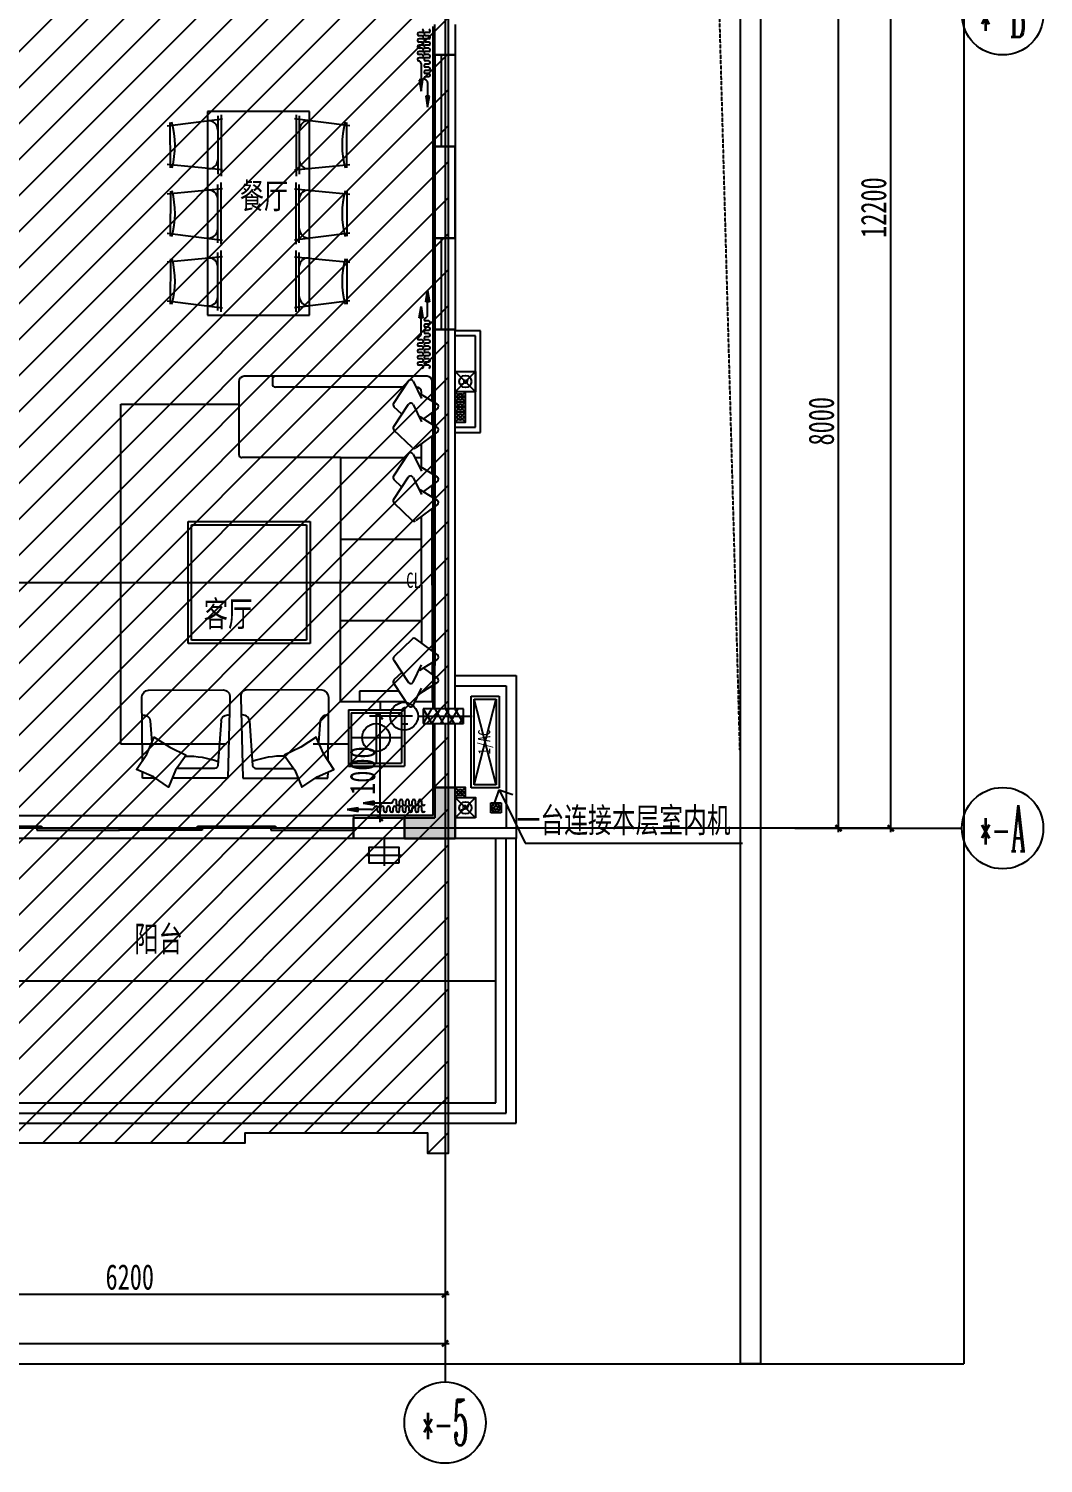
# Model space of a CAD drawing. Extents: x -255202 to 66368, y -6372500 to 603.
# Drawn here: x 36863 to 46839, y -3239196 to -3225095 of the extents above; entities that cross this region are included whole.
import ezdxf
from ezdxf.enums import TextEntityAlignment as Align

# ---------------------------------------------------------------- set-up
doc = ezdxf.new("R2010")
doc.units = 0
doc.header["$LTSCALE"] = 10
doc.header["$MEASUREMENT"] = 0
doc.linetypes.add('__DASH', pattern=[0.35, 0.25, -0.1])
for name, color, linetype in [('A-DIM（轴号轴线尺寸）', 3, 'Continuous'), ('A-MARK（制图符号）', 8, 'Continuous'), ('A-门', 251, 'Continuous'), ('AXIS_TEXT', 7, 'Continuous'), ('DIM【标注】', 149, 'Continuous'), ('L-立面填充1', 253, 'Continuous'), ('院墙（一层看线）', 8, 'Continuous')]:
    doc.layers.add(name, color=color, linetype=linetype)
doc.styles.add('_TCH_AXIS', font='COMPLEX', dxfattribs={"bigfont": 'GBCBIG'})
doc.styles.add('COMPLEX', font='COMPLEX')
doc.styles.add('L~1D$0$_TCH_DIM', font='SIMPLEX', dxfattribs={"bigfont": 'GBCBIG'})
doc.styles.add('L~1D$0$黑体', font='simhei.ttf')
doc.styles.add('L~1Z$0$黑体', font='simhei.ttf')
doc.styles.add('宋体', font='', dxfattribs={"width": 0.8})
doc.styles.add('改L~1D$0$_TCH_DIM', font='SIMPLEX', dxfattribs={"bigfont": 'GBCBIG'})
doc.styles.add('样式222', font='', dxfattribs={"width": 0.7})
doc.styles.add('细黑体', font='', dxfattribs={"width": 0.7})
doc.styles.get('宋体').set_extended_font_data('STXihei')
doc.styles.get('样式222').set_extended_font_data('STXihei')
doc.styles.get('细黑体').set_extended_font_data('STXihei')
doc.dimstyles.new('DK-100', dxfattribs={"dimscale": 100, "dimtxt": 2.5, "dimasz": 0.6, "dimexe": 1, "dimexo": 1, "dimgap": 0.4, "dimtad": 1, "dimdec": 0, "dimrnd": 5, "dimdsep": 46, "dimtxsty": '样式222', "dimblk": 'ARCHTICK', "dimcen": 3, "dimdle": 0.4, "dimclrd": 149, "dimclre": 149, "dimclrt": 149, "dimadec": 0, "dimazin": 0, "dimtfac": 1, "dimtdec": 0, "dimtix": 1, "dimtmove": 2, "dimatfit": 3, "dimldrblk": 'ARCHTICK', "dimfxl": 3, "dimfxlon": 1, "dimtvp": 1, "dimtolj": 1, "dimtzin": 0, "dimarcsym": 0})

# ---------------------------------------------------------------- blocks, each defined once
blk = doc.blocks.new('_AXISO')
blk.add_circle((0, 0), 0.5)
at = {"layer": 'AXIS_TEXT', "style": 'COMPLEX', "width": 1.041667}
blk.add_attdef('A', text='', height=0.56, dxfattribs=at).set_placement((-0.25, -0.28), (0.25, -0.28), align=Align.FIT)
blk = doc.blocks.new('_ArchTick')
at = {"color": 0, "linetype": 'ByBlock', "const_width": 0.4}
blk.add_lwpolyline([(-0.5, -0.5), (0.5, 0.5)], dxfattribs=at)
blk = doc.blocks.new('*D628')
at = {"layer": 'Defpoints', "color": 0, "transparency": 16777216}
for p in [(30580, -13515), (54780, -13515), (54780, -14758)]:
    blk.add_point(p, dxfattribs=at)
at = {"layer": 'DIM【标注】', "color": 149, "lineweight": -2, "transparency": 16777216}
for p, q in [((30580, -14458), (30580, -14858)), ((54780, -14458), (54780, -14858)), ((30540, -14758), (54820, -14758))]:
    blk.add_line(p, q, dxfattribs=at)
at = {"layer": 'DIM【标注】', "color": 149, "lineweight": -2, "transparency": 16777216, "xscale": 60, "yscale": 60, "zscale": 60, "rotation": 180}
blk.add_blockref('_ArchTick', (30580, -14758), dxfattribs=at)
at = {"layer": 'DIM【标注】', "color": 149, "lineweight": -2, "transparency": 16777216, "xscale": 60, "yscale": 60, "zscale": 60}
blk.add_blockref('_ArchTick', (54780, -14758), dxfattribs=at)
at = {"layer": 'DIM【标注】', "color": 149, "transparency": 16777216, "insert": (42680, -14590), "char_height": 250, "attachment_point": 5, "style": '样式222'}
blk.add_mtext('\\A1;24200', dxfattribs=at)
blk = doc.blocks.new('*D632')
at = {"layer": 'Defpoints', "color": 0, "transparency": 16777216}
for p in [(48580, -13515), (54780, -13515), (54780, -14276)]:
    blk.add_point(p, dxfattribs=at)
at = {"layer": 'DIM【标注】', "color": 149, "lineweight": -2, "transparency": 16777216}
for p, q in [((48580, -13976), (48580, -14376)), ((54780, -13976), (54780, -14376)), ((48540, -14276), (54820, -14276))]:
    blk.add_line(p, q, dxfattribs=at)
at = {"layer": 'DIM【标注】', "color": 149, "lineweight": -2, "transparency": 16777216, "xscale": 60, "yscale": 60, "zscale": 60, "rotation": 180}
blk.add_blockref('_ArchTick', (48580, -14276), dxfattribs=at)
at = {"layer": 'DIM【标注】', "color": 149, "lineweight": -2, "transparency": 16777216, "xscale": 60, "yscale": 60, "zscale": 60}
blk.add_blockref('_ArchTick', (54780, -14276), dxfattribs=at)
at = {"layer": 'DIM【标注】', "color": 149, "transparency": 16777216, "insert": (51680, -14107), "char_height": 250, "attachment_point": 5, "style": '样式222'}
blk.add_mtext('\\A1;6200', dxfattribs=at)
blk = doc.blocks.new('*D633')
at = {"layer": 'Defpoints', "color": 0, "transparency": 16777216}
for p in [(58218, 2506), (59162, 2506), (58218, -9694)]:
    blk.add_point(p, dxfattribs=at)
at = {"layer": 'DIM【标注】', "color": 149, "lineweight": -2, "transparency": 16777216}
for p, q in [((59162, -9734), (59162, 2546)), ((58862, 2506), (59262, 2506)), ((58862, -9694), (59262, -9694))]:
    blk.add_line(p, q, dxfattribs=at)
at = {"layer": 'DIM【标注】', "color": 149, "lineweight": -2, "transparency": 16777216, "xscale": 60, "yscale": 60, "zscale": 60}
for p, rotation in [((59162, 2506), 90), ((59162, -9694), 270)]:
    blk.add_blockref('_ArchTick', p, dxfattribs=dict(at, rotation=rotation))
at = {"layer": 'DIM【标注】', "color": 149, "transparency": 16777216, "insert": (58994, -3594), "char_height": 250, "attachment_point": 5, "rotation": 90, "style": '样式222'}
blk.add_mtext('\\A1;12200', dxfattribs=at)
blk = doc.blocks.new('*D634')
at = {"layer": 'Defpoints', "color": 0, "transparency": 16777216}
for p in [(58218, -1694), (58648, -1694), (58218, -9694)]:
    blk.add_point(p, dxfattribs=at)
at = {"layer": 'DIM【标注】', "color": 149, "lineweight": -2, "transparency": 16777216}
for p, q in [((58648, -9734), (58648, -1654)), ((58348, -1694), (58748, -1694)), ((58348, -9694), (58748, -9694))]:
    blk.add_line(p, q, dxfattribs=at)
at = {"layer": 'DIM【标注】', "color": 149, "lineweight": -2, "transparency": 16777216, "xscale": 60, "yscale": 60, "zscale": 60}
for p, rotation in [((58648, -1694), 90), ((58648, -9694), 270)]:
    blk.add_blockref('_ArchTick', p, dxfattribs=dict(at, rotation=rotation))
at = {"layer": 'DIM【标注】', "color": 149, "transparency": 16777216, "insert": (58480, -5694), "char_height": 250, "attachment_point": 5, "rotation": 90, "style": '样式222'}
blk.add_mtext('\\A1;8000', dxfattribs=at)
blk = doc.blocks.new('*E641')
blk.add_wipeout([(22.3, -11.7), (22.3, 68.3), (242.3, 68.3), (242.3, -11.7)])
blk = doc.blocks.new('ty')
at = {"layer": 'A-门'}
blk.add_hatch(color=8, dxfattribs=at).paths.add_polyline_path([(54879.7, -9293.9), (54879.7, -9793.9), (54379.7, -9793.9), (54379.7, -9593.9), (54679.7, -9593.9), (54679.7, -9293.9)])
at = {"color": 8, "linetype": '__DASH'}
blk.add_line((57679.7, -8927), (57384.6, 1697.8), dxfattribs=at)
at = {"layer": 'A-MARK（制图符号）', "color": 8}
for p in [(59879.7, 1321.2), (42792.2, -14957.9)]:
    blk.add_line(p, (59879.7, -14957.9), dxfattribs=at)
at = {"layer": 'A-门', "color": 8}
for p, q in [((54779.7, 4262.6), (54779.7, -13753.8)), ((54659.7, -1813.9), (54659.7, -9568.9)), ((54679.8, -2093.9), (54679.8, -1793.9)), ((54879.8, -1793.9), (54879.8, -2093.9)), ((54553.3, -1873.2), (54523.7, -1873.2)), ((54553.3, -1904.3), (54523.7, -1904.3)), ((54553.3, -1935.3), (54523.7, -1935.3)), ((54553.3, -1966.4), (54523.7, -1966.4)), ((54618.8, -1873.2), (54589.2, -1873.2)), ((54618.8, -1904.3), (54589.2, -1904.3)), ((54618.8, -1935.3), (54589.2, -1935.3)), ((54618.8, -1966.4), (54589.2, -1966.4)), ((54553.3, -1997.4), (54523.7, -1997.4)), ((54553.3, -2028.5), (54523.7, -2028.5)), ((54553.3, -2059.5), (54523.7, -2059.5)), ((54553.3, -2090.6), (54523.7, -2090.6)), ((54618.8, -1997.4), (54589.2, -1997.4)), ((54618.8, -2028.5), (54589.2, -2028.5)), ((54618.8, -2059.5), (54589.2, -2059.5)), ((54618.8, -2090.6), (54589.2, -2090.6)), ((54679.8, -2093.9), (54879.8, -2093.9)), ((54879.8, -2093.9), (54679.8, -2093.9)), ((54553.3, -2121.6), (54523.7, -2121.6)), ((54543.6, -2179.1), (54543.6, -2448.9)), ((54618.8, -2121.6), (54589.2, -2121.6)), ((54618.8, -2152.7), (54589.2, -2152.7)), ((54618.8, -2183.7), (54589.2, -2183.7)), ((54618.8, -2214.8), (54589.2, -2214.8)), ((54618.8, -2245.8), (54589.2, -2245.8)), ((54526.2, -2339.3), (54543.6, -2448.9)), ((54561.1, -2339.3), (54526.2, -2339.3)), ((54528.5, -2341.3), (54543.6, -2436.2)), ((54558.7, -2341.3), (54528.5, -2341.3)), ((54530.9, -2343.3), (54543.6, -2423.5)), ((54556.4, -2343.3), (54530.9, -2343.3)), ((54533.2, -2345.3), (54543.6, -2410.7)), ((54554, -2345.3), (54533.2, -2345.3)), ((54535.6, -2347.3), (54543.6, -2398)), ((54551.7, -2347.3), (54535.6, -2347.3)), ((54537.9, -2349.3), (54543.6, -2385.3)), ((54549.3, -2349.3), (54537.9, -2349.3)), ((54540.2, -2351.3), (54543.6, -2372.5)), ((54547, -2351.3), (54540.2, -2351.3)), ((54542.6, -2353.3), (54543.6, -2359.8)), ((54544.6, -2353.3), (54542.6, -2353.3)), ((54543.6, -2448.9), (54561.1, -2339.3)), ((54543.6, -2436.2), (54558.7, -2341.3)), ((54543.6, -2423.5), (54556.4, -2343.3)), ((54543.6, -2410.7), (54554, -2345.3)), ((54543.6, -2398), (54551.7, -2347.3)), ((54543.6, -2385.3), (54549.3, -2349.3)), ((54543.6, -2372.5), (54547, -2351.3)), ((54543.6, -2359.8), (54544.6, -2353.3)), ((54618.8, -2276.9), (54589.2, -2276.9)), ((54618.8, -2307.9), (54589.2, -2307.9)), ((54608.1, -2365.2), (54608.1, -2514)), ((54590.7, -2497.6), (54608.1, -2607.2)), ((54625.5, -2497.6), (54590.7, -2497.6)), ((54593, -2499.6), (54608.1, -2594.5)), ((54623.2, -2499.6), (54593, -2499.6)), ((54595.3, -2501.6), (54608.1, -2581.8)), ((54620.8, -2501.6), (54595.3, -2501.6)), ((54597.7, -2503.6), (54608.1, -2569)), ((54618.5, -2503.6), (54597.7, -2503.6)), ((54600, -2505.6), (54608.1, -2556.3)), ((54616.1, -2505.6), (54600, -2505.6)), ((54602.4, -2507.6), (54608.1, -2543.6)), ((54613.8, -2507.6), (54602.4, -2507.6)), ((54604.7, -2509.6), (54608.1, -2530.8)), ((54611.5, -2509.6), (54604.7, -2509.6)), ((54607.1, -2511.6), (54608.1, -2518.1)), ((54609.1, -2511.6), (54607.1, -2511.6)), ((54608.1, -2607.2), (54625.5, -2497.6)), ((54608.1, -2594.5), (54623.2, -2499.6)), ((54608.1, -2581.8), (54620.8, -2501.6)), ((54608.1, -2569), (54618.5, -2503.6)), ((54608.1, -2556.3), (54616.1, -2505.6)), ((54608.1, -2543.6), (54613.8, -2507.6)), ((54608.1, -2530.8), (54611.5, -2509.6)), ((54608.1, -2518.1), (54609.1, -2511.6)), ((52445.9, -2650.4), (52445.9, -4650.4)), ((53445.9, -2650.4), (52445.9, -2650.4)), ((53445.9, -4650.4), (53445.9, -2650.4)), ((52049, -2789.8), (52592.8, -2721.5)), ((52079.2, -3202.1), (52077.2, -2757.9)), ((52545.9, -2693.6), (52545.9, -3266)), ((52577.2, -2682.1), (52577.2, -3285.3)), ((53842.8, -2789.8), (53299, -2721.5)), ((53314.7, -2682.1), (53314.7, -3285.3)), ((53345.9, -2693.6), (53345.9, -3266)), ((53812.6, -3202.1), (53814.7, -2757.9)), ((54679.8, -2993.9), (54879.8, -2993.9)), ((54879.8, -2993.9), (54679.8, -2993.9)), ((54679.8, -2993.9), (54679.8, -3893.9)), ((54879.8, -2993.9), (54879.8, -2993.9)), ((54879.8, -3893.9), (54879.8, -2993.9)), ((52592.8, -3223.7), (52049, -3170.7)), ((53299, -3223.7), (53842.8, -3170.7)), ((52545.9, -3940.4), (52545.9, -3368)), ((52577.2, -3951.9), (52577.2, -3348.8)), ((53314.7, -3951.9), (53314.7, -3348.8)), ((53345.9, -3940.4), (53345.9, -3368)), ((52592.8, -3410.4), (52049, -3463.3)), ((52079.2, -3432), (52077.2, -3876.1)), ((53299, -3410.4), (53842.8, -3463.3)), ((53812.6, -3432), (53814.7, -3876.1)), ((52049, -3844.2), (52592.8, -3912.6)), ((53842.8, -3844.2), (53299, -3912.6)), ((54679.8, -3893.9), (54879.8, -3893.9)), ((52592.8, -4077), (52049, -4130)), ((52545.9, -4607.1), (52545.9, -4034.7)), ((52577.2, -4618.6), (52577.2, -4015.5)), ((53299, -4077), (53842.8, -4130)), ((53314.7, -4618.6), (53314.7, -4015.5)), ((53345.9, -4607.1), (53345.9, -4034.7)), ((52079.2, -4098.6), (52077.2, -4542.8)), ((53812.6, -4098.6), (53814.7, -4542.8)), ((52049, -4510.9), (52592.8, -4579.2)), ((53842.8, -4510.9), (53299, -4579.2)), ((54590.7, -4518.9), (54608.1, -4409.3)), ((54593, -4516.9), (54608.1, -4422.1)), ((54595.3, -4514.9), (54608.1, -4434.8)), ((54597.7, -4512.9), (54608.1, -4447.5)), ((54600, -4510.9), (54608.1, -4460.3)), ((54616.1, -4510.9), (54600, -4510.9)), ((54602.4, -4508.9), (54608.1, -4473)), ((54613.8, -4508.9), (54602.4, -4508.9)), ((54604.7, -4506.9), (54608.1, -4485.7)), ((54611.5, -4506.9), (54604.7, -4506.9)), ((54607.1, -4504.9), (54608.1, -4498.5)), ((54609.1, -4504.9), (54607.1, -4504.9)), ((54608.1, -4409.3), (54625.5, -4518.9)), ((54608.1, -4422.1), (54623.2, -4516.9)), ((54608.1, -4434.8), (54620.8, -4514.9)), ((54608.1, -4447.5), (54618.5, -4512.9)), ((54608.1, -4460.3), (54616.1, -4510.9)), ((54608.1, -4473), (54613.8, -4508.9)), ((54608.1, -4485.7), (54611.5, -4506.9)), ((54608.1, -4498.5), (54609.1, -4504.9)), ((54608.1, -4651.4), (54608.1, -4502.6)), ((52445.9, -4650.4), (53445.9, -4650.4)), ((54526.2, -4677.2), (54543.6, -4567.6)), ((54528.5, -4675.2), (54543.6, -4580.4)), ((54530.9, -4673.2), (54543.6, -4593.1)), ((54533.2, -4671.2), (54543.6, -4605.8)), ((54535.6, -4669.2), (54543.6, -4618.6)), ((54537.9, -4667.2), (54543.6, -4631.3)), ((54540.2, -4665.2), (54543.6, -4644)), ((54543.6, -4837.5), (54543.6, -4567.6)), ((54543.6, -4567.6), (54561.1, -4677.2)), ((54543.6, -4580.4), (54558.7, -4675.2)), ((54543.6, -4593.1), (54556.4, -4673.2)), ((54543.6, -4605.8), (54554, -4671.2)), ((54543.6, -4618.6), (54551.7, -4669.2)), ((54543.6, -4631.3), (54549.3, -4667.2)), ((54543.6, -4644), (54547, -4665.2)), ((54625.5, -4518.9), (54590.7, -4518.9)), ((54623.2, -4516.9), (54593, -4516.9)), ((54620.8, -4514.9), (54595.3, -4514.9)), ((54618.5, -4512.9), (54597.7, -4512.9)), ((54561.1, -4677.2), (54526.2, -4677.2)), ((54558.7, -4675.2), (54528.5, -4675.2)), ((54556.4, -4673.2), (54530.9, -4673.2)), ((54554, -4671.2), (54533.2, -4671.2)), ((54551.7, -4669.2), (54535.6, -4669.2)), ((54549.3, -4667.2), (54537.9, -4667.2)), ((54547, -4665.2), (54540.2, -4665.2)), ((54542.6, -4663.2), (54543.6, -4656.8)), ((54544.6, -4663.2), (54542.6, -4663.2)), ((54543.6, -4656.8), (54544.6, -4663.2)), ((54618.8, -4708.6), (54589.2, -4708.6)), ((54618.8, -4739.7), (54589.2, -4739.7)), ((54618.8, -4770.7), (54589.2, -4770.7)), ((54679.7, -4793.9), (54679.7, -4783.9)), ((54679.7, -4783.9), (54679.7, -5293.9)), ((54879.7, -4793.9), (54679.7, -4793.9)), ((54679.7, -4793.9), (54879.7, -4793.9)), ((54679.8, -4793.9), (54879.8, -4793.9)), ((54879.7, -7993.9), (54879.7, -4783.9)), ((54879.7, -4783.9), (54879.7, -4783.9)), ((54879.7, -4783.9), (54879.7, -4793.9)), ((54553.3, -4894.9), (54523.7, -4894.9)), ((54553.3, -4926), (54523.7, -4926)), ((54618.8, -4801.8), (54589.2, -4801.8)), ((54618.8, -4832.8), (54589.2, -4832.8)), ((54618.8, -4863.9), (54589.2, -4863.9)), ((54618.8, -4894.9), (54589.2, -4894.9)), ((54618.8, -4926), (54589.2, -4926)), ((55129.6, -4803.9), (54879.6, -4803.9)), ((55079.6, -4853.9), (54879.6, -4853.9)), ((55079.6, -5753.9), (55079.6, -4853.9)), ((55129.6, -5803.9), (55129.6, -4803.9)), ((54553.3, -4957), (54523.7, -4957)), ((54553.3, -4988.1), (54523.7, -4988.1)), ((54553.3, -5019.1), (54523.7, -5019.1)), ((54553.3, -5050.2), (54523.7, -5050.2)), ((54618.8, -4957), (54589.2, -4957)), ((54618.8, -4988.1), (54589.2, -4988.1)), ((54618.8, -5019.1), (54589.2, -5019.1)), ((54618.8, -5050.2), (54589.2, -5050.2)), ((54553.3, -5081.2), (54523.7, -5081.2)), ((54553.3, -5112.3), (54523.7, -5112.3)), ((54553.3, -5143.3), (54523.7, -5143.3)), ((54618.8, -5081.2), (54589.2, -5081.2)), ((54618.8, -5112.3), (54589.2, -5112.3)), ((54618.8, -5143.3), (54589.2, -5143.3)), ((55079.6, -5203.9), (54879.6, -5403.9)), ((54879.6, -5203.9), (55079.6, -5403.9)), ((52753.2, -5302), (52753.2, -6022)), ((54603.3, -5252), (52803.2, -5252)), ((53082.2, -5282), (53082.2, -5328)), ((54380.8, -5358), (53112.2, -5358)), ((54274.9, -5516.3), (54421.5, -5297.1)), ((54466.7, -5301.4), (54547.4, -5469.6)), ((54497.4, -5358), (54493.8, -5358)), ((54653.3, -5494.3), (54653.3, -5302)), ((54679.7, -5293.9), (54679.7, -8093.9)), ((54532.7, -5419.8), (54702.7, -5524.8)), ((54547.4, -5428.9), (54547.4, -5408)), ((54879.6, -5403.9), (54979.6, -5503.9)), ((54979.6, -5403.9), (54879.6, -5503.9)), ((51592.3, -8867.8), (51592.3, -5526.6)), ((51592.3, -5526.6), (52753.2, -5526.6)), ((54274.9, -5745.5), (54421.5, -5526.3)), ((54354.8, -5626), (54277.7, -5551)), ((54466.7, -5530.6), (54547.4, -5698.7)), ((54705.3, -5568.1), (54566.9, -5670.1)), ((54653.3, -5723.4), (54653.3, -5606.4)), ((54653.3, -5723.4), (54653.3, -5609.3)), ((54879.6, -5503.9), (54979.6, -5603.9)), ((54979.6, -5503.9), (54879.6, -5603.9)), ((54879.6, -5603.9), (54979.6, -5703.9)), ((54979.6, -5603.9), (54879.6, -5703.9)), ((54456, -5953.5), (54277.7, -5780.2)), ((54532.7, -5649), (54702.7, -5754)), ((54879.6, -5753.9), (55079.6, -5753.9)), ((54705.3, -5797.2), (54490.9, -5955.3)), ((54547.4, -6144.4), (54547.4, -5913.6)), ((54653.3, -6209.8), (54653.3, -5835.6)), ((54879.6, -5803.9), (55129.6, -5803.9)), ((53753.3, -6052), (52783.2, -6052)), ((53753.3, -6052), (53753.3, -6052)), ((53753.3, -6052), (53753.3, -7252)), ((53753.3, -6052), (54395.2, -6052)), ((54274.9, -6231.8), (54421.5, -6012.6)), ((54466.7, -6016.9), (54547.4, -6185.1)), ((54483.5, -6052), (54547.4, -6052)), ((54532.7, -6135.3), (54702.7, -6240.3)), ((54274.9, -6461), (54421.5, -6241.8)), ((54354.8, -6341.5), (54277.7, -6266.5)), ((54466.7, -6246.1), (54547.4, -6414.2)), ((54705.3, -6283.6), (54566.9, -6385.6)), ((54653.3, -6438.9), (54653.3, -6324.8)), ((54532.7, -6364.5), (54702.7, -6469.5)), ((54456, -6669), (54277.7, -6495.7)), ((54705.3, -6512.7), (54490.9, -6670.8)), ((54653.3, -7304.9), (54653.3, -6551)), ((52253.3, -7879.7), (52253.3, -6679.7)), ((52253.3, -6679.7), (53453.3, -6679.7)), ((52287.6, -7845.4), (52287.6, -6713.9)), ((52287.6, -6713.9), (53419, -6713.9)), ((53419, -6713.9), (53419, -7845.4)), ((53453.3, -6679.7), (53453.3, -7879.7)), ((54547.4, -7304.9), (54547.4, -6629.1)), ((53753.3, -6852), (54547.4, -6852)), ((48783.4, -7279.7), (54500.5, -7279.7)), ((53753.3, -8452), (53753.3, -7252)), ((54547.4, -7304.9), (54547.4, -7874.9)), ((54653.3, -7304.9), (54653.3, -7952.9)), ((53753.3, -7652), (54547.4, -7652)), ((53453.3, -7879.7), (52253.3, -7879.7)), ((53419, -7845.4), (52287.6, -7845.4)), ((54456, -7835), (54277.7, -8008.3)), ((54705.3, -7991.2), (54490.9, -7833.2)), ((54532.7, -8139.5), (54702.7, -8034.5)), ((54879.7, -9793.9), (54879.7, -7993.9)), ((54274.9, -8043), (54421.5, -8262.2)), ((54354.8, -8162.5), (54277.7, -8237.5)), ((54466.7, -8257.9), (54547.4, -8089.8)), ((54705.3, -8220.4), (54566.9, -8118.4)), ((54653.3, -8065), (54653.3, -8179.2)), ((54679.7, -9593.9), (54679.7, -8093.9)), ((54274.9, -8272.2), (54421.5, -8491.3)), ((54466.7, -8487.1), (54547.4, -8318.9)), ((54532.7, -8368.7), (54702.7, -8263.7)), ((54653.3, -8294.2), (54653.3, -8452)), ((54879.7, -8193.9), (55479.7, -8193.9)), ((54879.7, -8293.9), (55379.7, -8293.9)), ((55379.7, -8293.9), (55379.6, -9693.9)), ((55479.7, -8193.9), (55479.6, -9793.9)), ((51803.8, -9031.2), (51798.5, -8408.3)), ((51862.7, -8336.5), (52599.1, -8335.3)), ((52663.6, -8408.4), (52643.6, -9201.3)), ((52770.6, -8408.4), (52790.6, -9201.3)), ((53571.5, -8336.5), (52835.1, -8335.3)), ((53630.3, -9031.2), (53635.7, -8408.3)), ((54397.8, -8452), (53753.3, -8452)), ((54314.3, -8346.1), (53938.6, -8346.1)), ((53938.6, -8346.1), (53938.6, -8452)), ((54143.3, -8452), (54143.3, -8530.3)), ((54653.3, -8452), (54483.5, -8452)), ((55036.4, -9297), (55036.4, -8397)), ((55036.4, -8397), (55312.4, -8397)), ((55066.4, -9267), (55066.4, -8427)), ((55066.4, -8427), (55282.4, -8427)), ((55282.4, -9267), (55066.4, -8427)), ((55066.4, -9267), (55282.4, -8427)), ((55282.4, -8427), (55282.4, -9267)), ((55312.4, -8397), (55312.4, -9297)), ((53829.1, -8530.3), (54379.7, -8530.3)), ((53829.1, -8531.7), (53829.1, -9083.7)), ((53856.6, -8559.2), (54352.1, -8559.2)), ((53856.6, -8559.2), (53856.6, -9056.1)), ((54461.4, -8593.9), (54038.6, -8593.9)), ((54104.4, -9045.9), (54104.4, -8561.1)), ((54138.6, -8553.9), (54138.6, -9633.9)), ((54352.1, -8559.2), (54352.1, -9056.1)), ((54379.7, -8530.3), (54379.7, -9083.7)), ((51881.6, -8639.4), (51897.6, -8852.7)), ((52577.7, -8637.9), (52546.3, -9078.5)), ((52856.5, -8637.9), (52887.9, -9078.5)), ((53552.6, -8639.4), (53536.6, -8852.7)), ((52632.2, -8867.8), (51592.3, -8867.8)), ((53829.1, -8867.8), (53481.7, -8867.8)), ((53859.1, -8803.4), (54343.9, -8803.4)), ((51805.3, -9202.2), (51804.8, -9141.4)), ((52514.1, -9106.1), (52141.4, -9106.6)), ((52920.1, -9106.1), (53292.8, -9106.6)), ((53628.9, -9202.2), (53629.4, -9141.4)), ((53829.1, -9083.7), (54379.7, -9083.7)), ((53856.6, -9056.1), (54352.1, -9056.1)), ((51932.8, -9202.1), (51805.3, -9202.2)), ((52643.6, -9201.3), (52097.7, -9201.9)), ((52643.6, -9201.3), (52643.6, -9201.3)), ((52790.6, -9201.3), (52790.6, -9201.3)), ((52790.6, -9201.3), (53336.5, -9201.9)), ((53501.4, -9202.1), (53628.9, -9202.2)), ((54879.7, -9293.9), (54679.7, -9293.9)), ((54679.7, -9293.9), (54679.7, -9593.9)), ((54679.7, -9593.9), (54679.7, -9293.9)), ((54679.7, -9293.9), (54879.7, -9293.9)), ((54879.7, -9793.9), (54879.7, -9293.9)), ((54879.7, -9293.9), (54879.7, -9793.9)), ((54879.7, -9293.9), (54979.7, -9393.9)), ((54979.7, -9293.9), (54879.7, -9393.9)), ((54879.7, -9293.9), (54979.7, -9393.9)), ((54979.7, -9293.9), (54879.7, -9393.9)), ((55312.4, -9297), (55036.4, -9297)), ((55282.4, -9267), (55066.4, -9267)), ((54084.2, -9429.4), (53974.6, -9446.9)), ((54244.4, -9446.9), (53974.6, -9446.9)), ((53974.6, -9446.9), (54084.2, -9464.3)), ((54082.2, -9431.8), (53987.3, -9446.9)), ((53987.3, -9446.9), (54082.2, -9462)), ((54080.2, -9434.1), (54000, -9446.9)), ((54000, -9446.9), (54080.2, -9459.6)), ((54078.2, -9436.5), (54012.8, -9446.9)), ((54012.8, -9446.9), (54078.2, -9457.3)), ((54076.2, -9438.8), (54025.5, -9446.9)), ((54025.5, -9446.9), (54076.2, -9454.9)), ((54074.2, -9441.2), (54038.3, -9446.9)), ((54038.3, -9446.9), (54074.2, -9452.6)), ((54072.2, -9443.5), (54051, -9446.9)), ((54051, -9446.9), (54072.2, -9450.3)), ((54070.2, -9445.9), (54063.7, -9446.9)), ((54063.7, -9446.9), (54070.2, -9447.9)), ((54070.2, -9447.9), (54070.2, -9445.9)), ((54072.2, -9450.3), (54072.2, -9443.5)), ((54074.2, -9452.6), (54074.2, -9441.2)), ((54076.2, -9454.9), (54076.2, -9438.8)), ((54078.2, -9457.3), (54078.2, -9436.5)), ((54080.2, -9459.6), (54080.2, -9434.1)), ((54082.2, -9462), (54082.2, -9431.8)), ((54084.2, -9464.3), (54084.2, -9429.4)), ((54301.9, -9456.5), (54301.9, -9427)), ((54332.9, -9456.5), (54332.9, -9427)), ((54364, -9456.5), (54364, -9427)), ((54395, -9456.5), (54395, -9427)), ((54426.1, -9456.5), (54426.1, -9427)), ((54457.1, -9456.5), (54457.1, -9427)), ((54488.2, -9456.5), (54488.2, -9427)), ((54519.2, -9456.5), (54519.2, -9427)), ((54550.3, -9456.5), (54550.3, -9427)), ((55079.7, -9393.9), (54879.7, -9593.9)), ((54879.7, -9393.9), (55079.7, -9593.9)), ((55079.7, -9393.9), (54879.7, -9593.9)), ((54879.7, -9393.9), (55079.7, -9593.9)), ((55230.5, -9544.1), (55230.5, -9444.1)), ((55230.5, -9444.1), (55330.5, -9444.1)), ((55266.6, -9452.5), (55312.3, -9318.6)), ((55312.3, -9318.6), (55446.1, -9364.3)), ((55312.3, -9318.6), (55400.4, -9498.2)), ((55330.5, -9444.1), (55330.5, -9544.1)), ((53879.7, -9573.9), (49279.7, -9573.9)), ((53925.9, -9493.9), (53816.3, -9511.4)), ((53816.3, -9511.4), (53925.9, -9528.8)), ((53923.9, -9496.3), (53829, -9511.4)), ((53829, -9511.4), (53923.9, -9526.4)), ((53921.9, -9498.6), (53841.7, -9511.4)), ((53841.7, -9511.4), (53921.9, -9524.1)), ((53919.9, -9500.9), (53854.5, -9511.4)), ((53854.5, -9511.4), (53919.9, -9521.8)), ((53917.9, -9503.3), (53867.2, -9511.4)), ((53867.2, -9511.4), (53917.9, -9519.4)), ((53879.7, -9568.9), (53879.7, -9793.9)), ((54659.7, -9568.9), (53879.7, -9568.9)), ((53915.9, -9505.6), (53880, -9511.4)), ((53880, -9511.4), (53915.9, -9517.1)), ((53913.9, -9508), (53892.7, -9511.4)), ((53892.7, -9511.4), (53913.9, -9514.7)), ((53911.9, -9510.3), (53905.4, -9511.4)), ((53905.4, -9511.4), (53911.9, -9512.4)), ((54058.3, -9511.4), (53909.5, -9511.4)), ((53911.9, -9512.4), (53911.9, -9510.3)), ((53913.9, -9514.7), (53913.9, -9508)), ((53915.9, -9517.1), (53915.9, -9505.6)), ((53917.9, -9519.4), (53917.9, -9503.3)), ((53919.9, -9521.8), (53919.9, -9500.9)), ((53921.9, -9524.1), (53921.9, -9498.6)), ((53923.9, -9526.4), (53923.9, -9496.3)), ((53925.9, -9528.8), (53925.9, -9493.9)), ((54115.6, -9522), (54115.6, -9492.5)), ((54146.6, -9522), (54146.6, -9492.5)), ((54177.7, -9522), (54177.7, -9492.5)), ((54208.7, -9522), (54208.7, -9492.5)), ((54239.8, -9522), (54239.8, -9492.5)), ((54270.8, -9522), (54270.8, -9492.5)), ((54301.9, -9522), (54301.9, -9492.5)), ((54332.9, -9522), (54332.9, -9492.5)), ((54364, -9522), (54364, -9492.5)), ((54395, -9522), (54395, -9492.5)), ((54426.1, -9522), (54426.1, -9492.5)), ((54457.1, -9522), (54457.1, -9492.5)), ((54488.2, -9522), (54488.2, -9492.5)), ((54519.2, -9522), (54519.2, -9492.5)), ((54550.3, -9522), (54550.3, -9492.5)), ((55330.5, -9544.1), (55230.5, -9544.1)), ((55240.9, -9493.9), (55271.6, -9493.9)), ((55252.3, -9466.6), (55274, -9488.3)), ((55252.3, -9521.3), (55274, -9499.6)), ((55279.7, -9455.2), (55279.7, -9485.9)), ((55279.7, -9532.6), (55279.7, -9501.9)), ((55307, -9466.6), (55285.3, -9488.3)), ((55307, -9521.3), (55285.3, -9499.6)), ((55318.4, -9493.9), (55287.7, -9493.9)), ((55400.4, -9498.2), (55568.1, -9839.9)), ((59161.7, -9693.9), (25966, -9693.9)), ((50046.3, -9673.1), (50813, -9673.1)), ((50813, -9693.9), (50046.3, -9693.9)), ((50767, -9693.9), (50767, -9714.8)), ((51579.7, -9693.9), (50767, -9693.9)), ((50767, -9714.8), (51579.7, -9714.8)), ((50813, -9673.1), (50813, -9693.9)), ((51579.7, -9714.8), (51579.7, -9693.9)), ((51579.7, -9693.9), (52392.3, -9693.9)), ((51579.7, -9714.8), (51579.7, -9693.9)), ((52392.3, -9714.8), (51579.7, -9714.8)), ((52346.3, -9693.9), (52346.3, -9673.1)), ((52346.3, -9673.1), (53113, -9673.1)), ((53113, -9693.9), (52346.3, -9693.9)), ((52392.3, -9693.9), (52392.3, -9714.8)), ((53067, -9693.9), (53067, -9714.8)), ((53879.7, -9693.9), (53067, -9693.9)), ((53067, -9714.8), (53879.7, -9714.8)), ((53113, -9673.1), (53113, -9693.9)), ((53879.7, -9793.9), (53879.7, -9593.9)), ((53879.7, -9593.9), (54679.7, -9593.9)), ((53879.7, -9714.8), (53879.7, -9693.9)), ((54461.4, -9593.9), (54038.6, -9593.9)), ((54679.7, -9593.9), (54379.7, -9593.9)), ((54379.7, -9593.9), (54379.7, -9793.9)), ((54379.7, -9793.9), (54379.7, -9593.9)), ((54379.7, -9593.9), (54679.7, -9593.9)), ((55379.6, -9693.9), (54879.7, -9693.9)), ((53879.7, -9793.9), (49279.7, -9793.9)), ((54879.7, -9793.9), (53879.7, -9793.9)), ((54232.2, -9793.9), (54127.2, -9793.9)), ((54179.7, -9793.9), (54179.7, -10063.9)), ((54379.7, -9793.9), (54879.7, -9793.9)), ((54879.7, -9793.9), (54379.7, -9793.9)), ((55479.6, -9793.9), (54879.7, -9793.9)), ((55279.7, -12393.9), (55279.7, -9793.9)), ((55379.7, -12493.9), (55379.7, -9793.9)), ((55479.7, -12593.9), (55479.7, -9793.9)), ((55568.1, -9839.9), (57704.5, -9839.9)), ((53999.7, -9958.9), (54359.7, -9958.9)), ((44579.7, -11193.9), (55279.7, -11193.9)), ((48679.7, -12393.9), (55279.7, -12393.9)), ((48679.7, -12493.9), (55379.7, -12493.9)), ((54779.7, -12510.8), (54779.7, -15137)), ((48679.7, -12593.9), (55479.7, -12593.9))]:
    blk.add_line(p, q, dxfattribs=at)
at = {"layer": 'A-门', "color": 8, "extrusion": (0, 0, -1)}
for p, q in [((54679.8, -2093.9), (54679.8, -4793.9)), ((54746.5, -2993.9), (54746.5, -2093.9)), ((54813.1, -2993.9), (54813.1, -2093.9)), ((54879.8, -2093.9), (54879.8, -4793.9)), ((54879.8, -2993.9), (54679.8, -2993.9)), ((54879.8, -3893.9), (54679.8, -3893.9)), ((54746.5, -4793.9), (54746.5, -3893.9)), ((54813.1, -4793.9), (54813.1, -3893.9)), ((54879.8, -4793.9), (54679.8, -4793.9))]:
    blk.add_line(p, q, dxfattribs=at)
at = {"layer": 'A-门', "color": 8}
for points in [[(55079.6, -5403.9), (54879.6, -5403.9), (54879.6, -5203.9), (55079.6, -5203.9)], [(54879.6, -5503.9), (54979.6, -5503.9), (54979.6, -5403.9), (54879.6, -5403.9)], [(54879.6, -5603.9), (54979.6, -5603.9), (54979.6, -5503.9), (54879.6, -5503.9)], [(54879.6, -5703.9), (54979.6, -5703.9), (54979.6, -5603.9), (54879.6, -5603.9)], [(54879.7, -9393.9), (54979.7, -9393.9), (54979.7, -9293.9), (54879.7, -9293.9)], [(54879.7, -9393.9), (54979.7, -9393.9), (54979.7, -9293.9), (54879.7, -9293.9)], [(55079.7, -9593.9), (54879.7, -9593.9), (54879.7, -9393.9), (55079.7, -9393.9)], [(55079.7, -9593.9), (54879.7, -9593.9), (54879.7, -9393.9), (55079.7, -9393.9)], [(54329.7, -10033.9), (54329.7, -9883.9), (54029.7, -9883.9), (54029.7, -10033.9)]]:
    blk.add_lwpolyline(points, close=True, dxfattribs=at)
at = {"layer": 'A-门', "color": 8, "const_width": 24}
for points in [[(54168.6, -8623.9), (54108.6, -8563.9)], [(54108.6, -9563.9), (54168.6, -9623.9)]]:
    blk.add_lwpolyline(points, dxfattribs=at)
at = {"layer": 'A-门', "color": 8}
for points in [[(52235.6, -8974.8), (52130.2, -9122.2), (52061.7, -9290), (51912.3, -9188.1), (51746.5, -9116.1), (51847.6, -8966.3), (51920.4, -8800.9), (52072.9, -8897.1), (52235.6, -8974.8)], [(53198.6, -8974.8), (53304, -9122.2), (53372.5, -9290), (53521.9, -9188.1), (53687.7, -9116.1), (53586.6, -8966.3), (53513.8, -8800.9), (53361.3, -8897.1), (53198.6, -8974.8)]]:
    blk.add_lwpolyline(points, dxfattribs=at)
for centre, radius in [((54979.6, -5303.9), 60), ((54929.6, -5453.9), 30), ((54929.6, -5553.9), 30), ((54929.6, -5653.9), 30), ((54377.3, -8593.6), 136.9), ((54101.5, -8803.5), 136.9), ((54929.7, -9344.1), 30), ((54929.7, -9344.1), 30), ((54979.7, -9493.9), 60), ((54979.7, -9493.9), 60), ((55279.7, -9493.9), 42.2)]:
    blk.add_circle(centre, radius, dxfattribs=at)
for centre, radius, start, end in [((54523.7, -1888.8), 15.5, 89.99865, 269.99865), ((54523.7, -1950.9), 15.5, 89.99865, 269.99865), ((54553.3, -1857.7), 15.5, 269.99865, 89.99865), ((54553.3, -1919.8), 15.5, 269.99865, 89.99865), ((54553.3, -1981.9), 15.5, 269.99865, 89.99865), ((54589.2, -1888.8), 15.5, 89.99865, 269.99865), ((54589.2, -1950.9), 15.5, 89.99865, 269.99865), ((54618.8, -1857.7), 15.5, 269.99865, 89.99865), ((54618.8, -1919.8), 15.5, 269.99865, 89.99865), ((54618.8, -1981.9), 15.5, 269.99865, 89.99865), ((54523.7, -2013), 15.5, 89.99865, 269.99865), ((54523.7, -2075.1), 15.5, 89.99865, 269.99865), ((54553.3, -2044), 15.5, 269.99865, 89.99865), ((54553.3, -2106.1), 15.5, 269.99865, 89.99865), ((54589.2, -2013), 15.5, 89.99865, 269.99865), ((54589.2, -2075.1), 15.5, 89.99865, 269.99865), ((54618.8, -2044), 15.5, 269.99865, 89.99865), ((54618.8, -2106.1), 15.5, 269.99865, 89.99865), ((54523.7, -2137.2), 15.5, 89.99865, 260.40387), ((54516.6, -2179.1), 27, 359.99865, 80.40387), ((54589.2, -2137.2), 15.5, 89.99865, 269.99865), ((54589.2, -2199.3), 15.5, 89.99865, 269.99865), ((54589.2, -2261.4), 15.5, 89.99865, 269.99865), ((54618.8, -2168.2), 15.5, 269.99865, 89.99865), ((54618.8, -2230.3), 15.5, 269.99865, 89.99865), ((54589.2, -2323.5), 15.5, 89.99865, 258.98915), ((54581.1, -2365.2), 27, 359.99865, 78.98915), ((54618.8, -2292.4), 15.5, 269.99865, 89.99865), ((51293, -2983.7), 832, 344.67211, 15.89044), ((52452.2, -2833.6), 93.7, 0, 95.71059), ((53439.7, -2833.6), 93.7, 84.28941, 180), ((54598.8, -2983.7), 832, 164.10956, 195.32789), ((52459.5, -3124.3), 86.4, 258.84673, 358.82053), ((53432.3, -3124.3), 86.4, 181.17947, 281.15327), ((51293, -3650.3), 832, 344.10956, 15.32789), ((52459.5, -3509.7), 86.4, 1.17947, 101.15327), ((53432.3, -3509.7), 86.4, 78.84673, 178.82053), ((54598.8, -3650.3), 832, 164.67211, 195.89044), ((52452.2, -3800.4), 93.7, 264.28941, 0), ((53439.7, -3800.4), 93.7, 180, 275.71059), ((51293, -4317), 832, 344.10956, 15.32789), ((52459.5, -4176.4), 86.4, 1.17947, 101.15327), ((53432.3, -4176.4), 86.4, 78.84673, 178.82053), ((54598.8, -4317), 832, 164.67211, 195.89044), ((52452.2, -4467.1), 93.7, 264.28941, 0), ((52452.2, -4467.1), 93.7, 264.28941, 0), ((53439.7, -4467.1), 93.7, 180, 275.71059), ((54581.1, -4651.4), 27, 281.01085, 0.00135), ((54589.2, -4693.1), 15.5, 101.01085, 270.00135), ((54589.2, -4755.2), 15.5, 90.00135, 270.00135), ((54618.8, -4724.1), 15.5, 270.00135, 90.00135), ((54618.8, -4786.2), 15.5, 270.00135, 90.00135), ((54523.7, -4879.4), 15.5, 99.59613, 270.00135), ((54523.7, -4941.5), 15.5, 90.00135, 270.00135), ((54516.6, -4837.5), 27, 279.59613, 0.00135), ((54553.3, -4910.4), 15.5, 270.00135, 90.00135), ((54589.2, -4817.3), 15.5, 90.00135, 270.00135), ((54589.2, -4879.4), 15.5, 90.00135, 270.00135), ((54589.2, -4941.5), 15.5, 90.00135, 270.00135), ((54618.8, -4848.3), 15.5, 270.00135, 90.00135), ((54618.8, -4910.4), 15.5, 270.00135, 90.00135), ((54523.7, -5003.6), 15.5, 90.00135, 270.00135), ((54523.7, -5065.7), 15.5, 90.00135, 270.00135), ((54553.3, -4972.5), 15.5, 270.00135, 90.00135), ((54553.3, -5034.6), 15.5, 270.00135, 90.00135), ((54589.2, -5003.6), 15.5, 90.00135, 270.00135), ((54589.2, -5065.7), 15.5, 90.00135, 270.00135), ((54618.8, -4972.5), 15.5, 270.00135, 90.00135), ((54618.8, -5034.6), 15.5, 270.00135, 90.00135), ((54523.7, -5127.8), 15.5, 90.00135, 270.00135), ((54553.3, -5096.7), 15.5, 270.00135, 90.00135), ((54553.3, -5158.8), 15.5, 270.00135, 90.00135), ((54589.2, -5127.8), 15.5, 90.00135, 270.00135), ((54618.8, -5096.7), 15.5, 270.00135, 90.00135), ((54618.8, -5158.8), 15.5, 270.00135, 90.00135), ((52803.2, -5302), 50, 90, 180), ((53112.2, -5282), 30, 90, 180), ((53112.2, -5328), 30, 180, 270), ((54442.8, -5312.9), 26.5, 25.64836, 143.57201), ((54497.4, -5408), 50, 0.00009, 90), ((54603.3, -5302), 50, 0, 90), ((54296.2, -5532), 26.5, 143.57201, 225.80111), ((54442.8, -5542), 26.5, 25.64836, 143.57201), ((54688.8, -5547.3), 26.5, 308.39954, 58.30855), ((54296.2, -5761.2), 26.5, 143.57201, 225.80111), ((54688.8, -5776.5), 26.5, 308.39954, 58.30855), ((52783.2, -6022), 30, 180, 270), ((54442.8, -6028.4), 26.5, 25.64836, 143.57201), ((54474.4, -5934.5), 26.5, 225.80111, 308.39954), ((54296.2, -6247.5), 26.5, 143.57201, 225.80111), ((54442.8, -6257.5), 26.5, 25.64836, 143.57201), ((54688.8, -6262.8), 26.5, 308.39954, 58.30855), ((54296.2, -6476.7), 26.5, 143.57201, 225.80111), ((54688.8, -6492), 26.5, 308.39954, 58.30855), ((54474.4, -6650), 26.5, 225.80111, 308.39954), ((54474.4, -7853.9), 26.5, 51.6007, 134.19913), ((54296.2, -8027.3), 26.5, 134.19913, 216.42823), ((54688.8, -8012), 26.5, 301.69169, 51.6007), ((54296.2, -8256.5), 26.5, 134.19913, 216.42823), ((54442.8, -8246.5), 26.5, 216.42823, 334.35189), ((54688.8, -8241.2), 26.5, 301.69169, 51.6007), ((54442.8, -8475.6), 26.5, 216.42823, 334.35189), ((54244.4, -9419.9), 27, 269.99865, 350.40387), ((54286.4, -9427), 15.5, 359.99865, 170.40387), ((54348.5, -9427), 15.5, 359.99865, 179.99865), ((54410.5, -9427), 15.5, 359.99865, 179.99865), ((54472.6, -9427), 15.5, 359.99865, 179.99865), ((54534.7, -9427), 15.5, 359.99865, 179.99865), ((54058.3, -9484.4), 27, 269.99865, 348.98915), ((54100.1, -9492.5), 15.5, 359.99865, 168.98915), ((54131.1, -9522), 15.5, 179.99865, 359.99865), ((54162.1, -9492.5), 15.5, 359.99865, 179.99865), ((54193.2, -9522), 15.5, 179.99865, 359.99865), ((54224.2, -9492.5), 15.5, 359.99865, 179.99865), ((54255.3, -9522), 15.5, 179.99865, 359.99865), ((54286.3, -9492.5), 15.5, 359.99865, 179.99865), ((54317.4, -9456.5), 15.5, 179.99865, 359.99865), ((54317.4, -9522), 15.5, 179.99865, 359.99865), ((54348.4, -9492.5), 15.5, 359.99865, 179.99865), ((54379.5, -9456.5), 15.5, 179.99865, 359.99865), ((54379.5, -9522), 15.5, 179.99865, 359.99865), ((54410.5, -9492.5), 15.5, 359.99865, 179.99865), ((54441.6, -9456.5), 15.5, 179.99865, 359.99865), ((54441.6, -9522), 15.5, 179.99865, 359.99865), ((54472.6, -9492.5), 15.5, 359.99865, 179.99865), ((54503.7, -9456.5), 15.5, 179.99865, 359.99865), ((54503.7, -9522), 15.5, 179.99865, 359.99865), ((54534.7, -9492.5), 15.5, 359.99865, 179.99865), ((54565.8, -9456.5), 15.5, 179.99865, 359.99865), ((54565.8, -9522), 15.5, 179.99865, 359.99865)]:
    blk.add_arc(centre, radius, start, end, dxfattribs=at)
at = {"layer": 'A-门', "color": 8, "extrusion": (0, 0, -1)}
for centre, major_axis, start_param, end_param in [((51870.1, -8407.7), (21.1, 68.4), 4.4051714, 5.8808614), ((52599.2, -8400.1), (19.1, 62), -0.2998241, 1.3996109), ((51818, -8647), (18.4, 61.3), -0.5770117, 1.1602674), ((52641.3, -8645.2), (18.7, 61.2), 4.5313279, 6.268607), ((52240.8, -9899.5), (646.6, 646.6), -0.7990769, -0.4397232), ((52516.6, -9076.4), (8.6, 28.5), 1.3491892, 2.930765)]:
    blk.add_ellipse(centre, major_axis=major_axis, ratio=1, start_param=start_param, end_param=end_param, dxfattribs=at)
at = {"layer": 'A-门', "color": 8}
for centre, major_axis, start_param, end_param in [((52835, -8400.1), (-19.1, 62), -0.2997783, 1.3996567), ((53564.1, -8407.7), (-21.1, 68.4), 4.4051842, 5.8808741), ((52792.8, -8645.2), (-18.7, 61.2), 4.5312745, 6.2685536), ((53616.2, -8647), (-18.4, 61.3), -0.5770225, 1.1602565), ((53193.4, -9899.5), (-265.2, 875.2), -0.307906, 0.0514477), ((52917.6, -9076.4), (-8.6, 28.5), 1.3493543, 2.9309302)]:
    blk.add_ellipse(centre, major_axis=major_axis, ratio=1, start_param=start_param, end_param=end_param, dxfattribs=at)
at = {"layer": 'DIM【标注】'}
blk.add_line((58218.5, -9693.9), (59861.7, -9693.9), dxfattribs=at)
at = {"layer": '院墙（一层看线）', "color": 8}
for p, q in [((57679.7, 2406.1), (57679.7, -14957.9)), ((57879.7, 2406.1), (57879.7, -14957.9)), ((57879.7, -14957.9), (57679.7, -14957.9))]:
    blk.add_line(p, q, dxfattribs=at)
at = {"layer": 'DIM【标注】'}
ref = blk.add_blockref('_AXISO', (60261.7, -1693.9), dxfattribs=dict(at, xscale=800, yscale=800, zscale=800))
ref.add_attrib('A', '*-B', dxfattribs={"layer": 'A-DIM（轴号轴线尺寸）', "height": 452.55, "style": '_TCH_AXIS', "width": 0.355932}).set_placement((60035.4, -1920.2), (60488, -1920.2), align=Align.FIT)
ref = blk.add_blockref('_AXISO', (60261.7, -9693.9), dxfattribs=dict(at, xscale=800, yscale=800, zscale=800))
ref.add_attrib('A', '*-A', dxfattribs={"layer": 'A-DIM（轴号轴线尺寸）', "height": 452.55, "style": '_TCH_AXIS', "width": 0.35}).set_placement((60035.4, -9920.2), (60488, -9920.2), align=Align.FIT)
ref = blk.add_blockref('_AXISO', (54779.7, -15537), dxfattribs=dict(at, xscale=800, yscale=800, zscale=800))
ref.add_attrib('A', '*-5', dxfattribs={"layer": 'A-DIM（轴号轴线尺寸）', "height": 452.55, "style": '_TCH_AXIS', "width": 0.375}).set_placement((54553.4, -15763.3), (55005.9, -15763.3), align=Align.FIT)
at = {"layer": 'A-门', "color": 8, "style": '细黑体', "width": 0.7}
for s, height, p in [('餐厅', 250, (52761, -3604)), ('CL', 150, (54398.2, -7331.9)), ('客厅', 250, (52407.5, -7711.5)), ('阳台', 250, (51724.4, -10906.6))]:
    blk.add_text(s, height=height, dxfattribs=at).set_placement(p)
at = {"layer": 'A-门', "color": 8, "text_generation_flag": 4, "width": 0.705882}
for s, height, style, p in [('WL', 42.5, '改L~1D$0$_TCH_DIM', (55005.4, -5325.2)), ('RML', 17, '改L~1D$0$_TCH_DIM', (54945.9, -5462.4)), ('RMHL', 17, '改L~1D$0$_TCH_DIM', (54952.2, -5562.4)), ('JL', 17, '改L~1D$0$_TCH_DIM', (54937.6, -5662.4)), ('NL', 25.5, 'L~1D$0$_TCH_DIM', (54944.2, -9356.7)), ('NL', 25.5, 'L~1D$0$_TCH_DIM', (54944.2, -9356.7)), ('YTL', 42.5, 'L~1D$0$_TCH_DIM', (55015.4, -9515.2)), ('YTL', 42.5, 'L~1D$0$_TCH_DIM', (55015.4, -9515.2))]:
    blk.add_text(s, height=height, rotation=180.0025, dxfattribs=dict(at, style=style)).set_placement(p)
at = {"layer": 'A-门', "color": 8, "style": '样式222', "width": 0.7}
blk.add_text('1', height=187.5, rotation=360, dxfattribs=at).set_placement((54425.1, -8680.8), align=Align.RIGHT)
at = {"layer": 'A-门', "color": 8, "width": 0.7}
for s, height, rotation, style, p in [('1000', 250, 90, '样式222', (54092.6, -9366.4)), ('一台连接本层室内机', 245, 360, '细黑体', (55482.8, -9736.7, 0))]:
    blk.add_text(s, height=height, rotation=rotation, dxfattribs=dict(at, style=style)).set_placement(p)
at = {"layer": 'A-门', "color": 8, "style": '宋体'}
for text_generation_flag, p in [(6, (36240.8, -8783.5, -6.9)), (2, (37300.4, -8783.5, -6.9)), (6, (48058.9, -8783.5, -6.9)), (2, (49118.5, -8783.5, -6.9))]:
    blk.add_attdef('KT', text='', height=79.4, rotation=90, dxfattribs=dict(at, text_generation_flag=text_generation_flag)).set_placement(p, align=Align.MIDDLE)
at = {"layer": 'A-门', "color": 8, "width": 0.75}
for rotation, style, p in [(90, 'L~1D$0$黑体', (55174.4, -8847)), (90, 'L~1D$0$黑体', (30165.4, -8870.6)), (180, 'L~1Z$0$黑体', (41491.3, -10055.8))]:
    blk.add_attdef('1/AC', text='', height=120, rotation=rotation, dxfattribs=dict(at, style=style)).set_placement(p, align=Align.MIDDLE)
at = {"layer": 'A-门', "color": 8, "style": 'L~1Z$0$黑体', "text_generation_flag": 4, "width": 0.75}
blk.add_attdef('1/AC', text='', height=120, dxfattribs=at).set_placement((43868.1, -10055.8), align=Align.MIDDLE)
at = {"layer": 'DIM【标注】'}
for p1, p2, distance, picture, middle in [((58218.5, -9693.9), (58218.5, 2506.1), -943.2, '*D633', (58993.7, -3593.9)), ((58218.5, -9693.9), (58218.5, -1693.9), -429.4, '*D634', (58479.8, -5693.9)), ((30579.7, -13514.8), (54779.7, -13514.8), -1243, '*D628', (42679.7, -14589.8)), ((48579.7, -13514.8), (54779.7, -13514.8), -760.7, '*D632', (51679.7, -14107.5))]:
    dim = blk.add_aligned_dim(p1=p1, p2=p2, distance=distance, dimstyle='DK-100', dxfattribs=at)
    dim.commit()
    dim.dimension.update_dxf_attribs({"geometry": picture, "text_midpoint": middle})
at = {"layer": 'A-门', "color": 8, "xscale": -1.80468753947396, "yscale": 1.804687539405748, "zscale": 1.804687539430304, "rotation": 179.9999975385514}
blk.add_blockref('*E641', (54523.1, -8542), dxfattribs=at)
at = {"layer": 'A-门', "color": 8}
for p, q in [((54514.3, -8593.9), (55045, -8593.9)), ((54960.4, -8520.8), (54563.4, -8520.8)), ((54645.4, -8520.8), (54563.4, -8665.2)), ((54563.4, -8520.8), (54563.4, -8665.2)), ((54566.1, -8520.8), (54649.1, -8665.2)), ((54731.2, -8520.8), (54649.1, -8665.2)), ((54678.8, -8520.8), (54761.9, -8665.2)), ((54816.2, -8520.8), (54734.2, -8665.2)), ((54785.5, -8520.8), (54868.6, -8665.2)), ((54905.6, -8520.8), (54823.5, -8665.2)), ((54877.3, -8520.8), (54960.4, -8665.2)), ((54961.9, -8593), (54920.9, -8665.2)), ((54960.4, -8665.2), (54960.4, -8520.8)), ((54563.4, -8665.2), (54960.4, -8665.2))]:
    blk.add_line(p, q, dxfattribs=at)

msp = doc.modelspace()

# ---------------------------------------------------------------- block references
at = {"layer": 'L-立面填充1'}
ref = msp.add_blockref('ty', (-13822.9, -3223259.1), dxfattribs=at)
ref.add_attrib('1/AC', '1/AC', dxfattribs={"layer": 'A-门', "color": 8, "height": 120, "rotation": 90, "style": 'L~1D$0$黑体', "width": 0.75}).set_placement((41351.5, -3232106), align=Align.MIDDLE)

# ---------------------------------------------------------------- next in the draw order: hatches: boundary and pattern name
h = msp.add_hatch()
h.set_pattern_fill('ANSI31', color=1, scale=2000, style=0)
h.set_pattern_definition([(45, (29643.12, -3188958.3), (-176.7767, 176.7767), [])])
h.paths.add_polyline_path([(40988.8, -3218386.4), (40988.8, -3236150.4), (40788.8, -3236150.4), (40788.8, -3235950.4), (38988.8, -3235950.4), (38988.8, -3236050.4), (35088.8, -3236050.4), (35088.8, -3236150.4), (34888.8, -3236150.4), (34888.8, -3218386.4)])

# ---------------------------------------------------------------- next in the draw order: linework, layer by layer
at = {"color": 1}
msp.add_lwpolyline([(40987.3, -3218386.4), (40988.8, -3218386.4), (40988.8, -3236150.4), (40788.8, -3236150.4), (40788.8, -3235950.4), (38988.8, -3235950.4), (38988.8, -3236050.4), (35088.8, -3236050.4), (35088.8, -3236150.4), (34888.8, -3236150.4), (34888.8, -3218386.4), (40988.8, -3218386.4)], dxfattribs=at)

doc.saveas('drawing.dxf')
